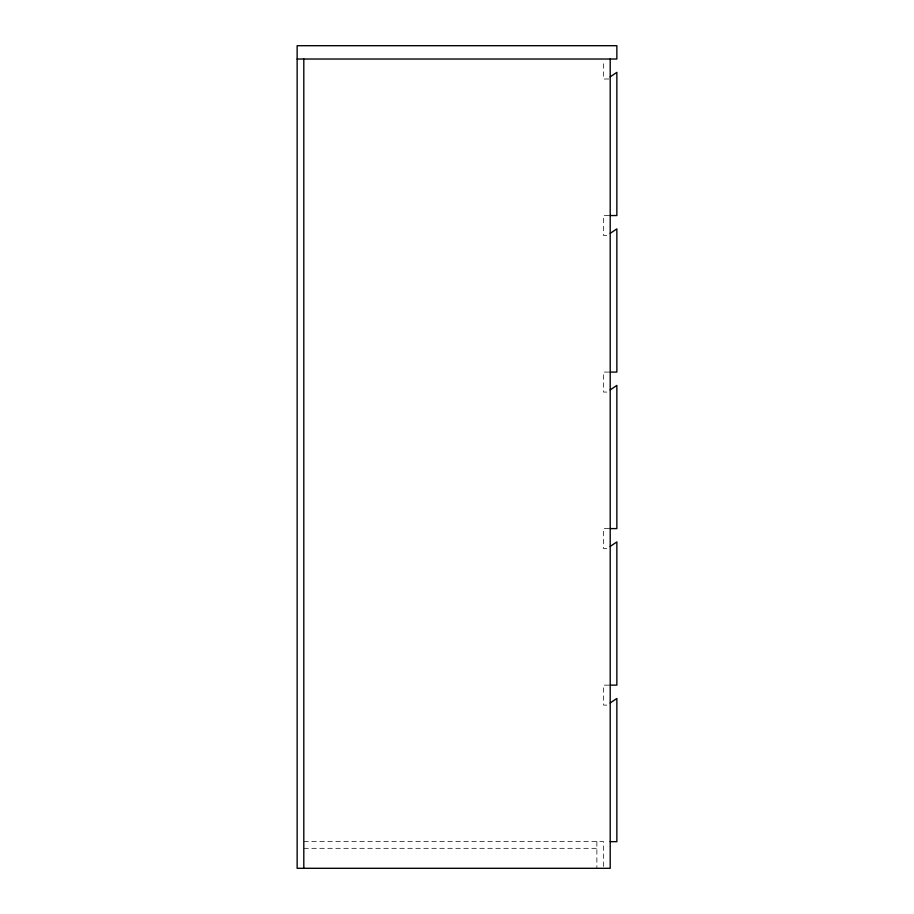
<?xml version="1.0" encoding="UTF-8"?>
<svg xmlns="http://www.w3.org/2000/svg" width="914" height="914" viewBox="0 0 914 914"><rect width="100%" height="100%" fill="white"/><g stroke="black" fill="none" stroke-linecap="round" stroke-linejoin="round"><path stroke-width="0.69" stroke-dasharray="4.57 3.43" d="M608.861 79.004L603.537 79.004L603.537 60.45M608.861 215.544L603.537 215.544L603.537 235.526L608.861 235.526M608.861 372.078L603.537 372.078L603.537 392.06L608.861 392.06M608.861 528.6L603.537 528.6L603.537 548.583L608.861 548.583M608.861 685.134L603.537 685.134L603.537 705.117L608.861 705.117M303.802 841.657L603.537 841.657L603.537 866.895M303.802 848.318L596.876 848.318M596.876 841.657L596.876 868.3"/><path stroke-width="1.37" d="M610.198 76.856L616.859 72.343L616.859 215.544L610.198 215.544M610.198 233.39L616.859 228.866L616.859 372.078L610.198 372.078M610.198 389.912L616.859 385.4L616.859 528.6L610.198 528.6M610.198 546.435L616.859 541.922L616.859 685.134L610.198 685.134M610.198 702.969L616.859 698.456L616.859 841.657L610.198 841.657M297.141 59.022L616.859 59.022L616.859 45.7L297.141 45.7L297.141 868.3L610.198 868.3L610.198 59.022M303.802 59.022L303.802 868.3"/></g></svg>
